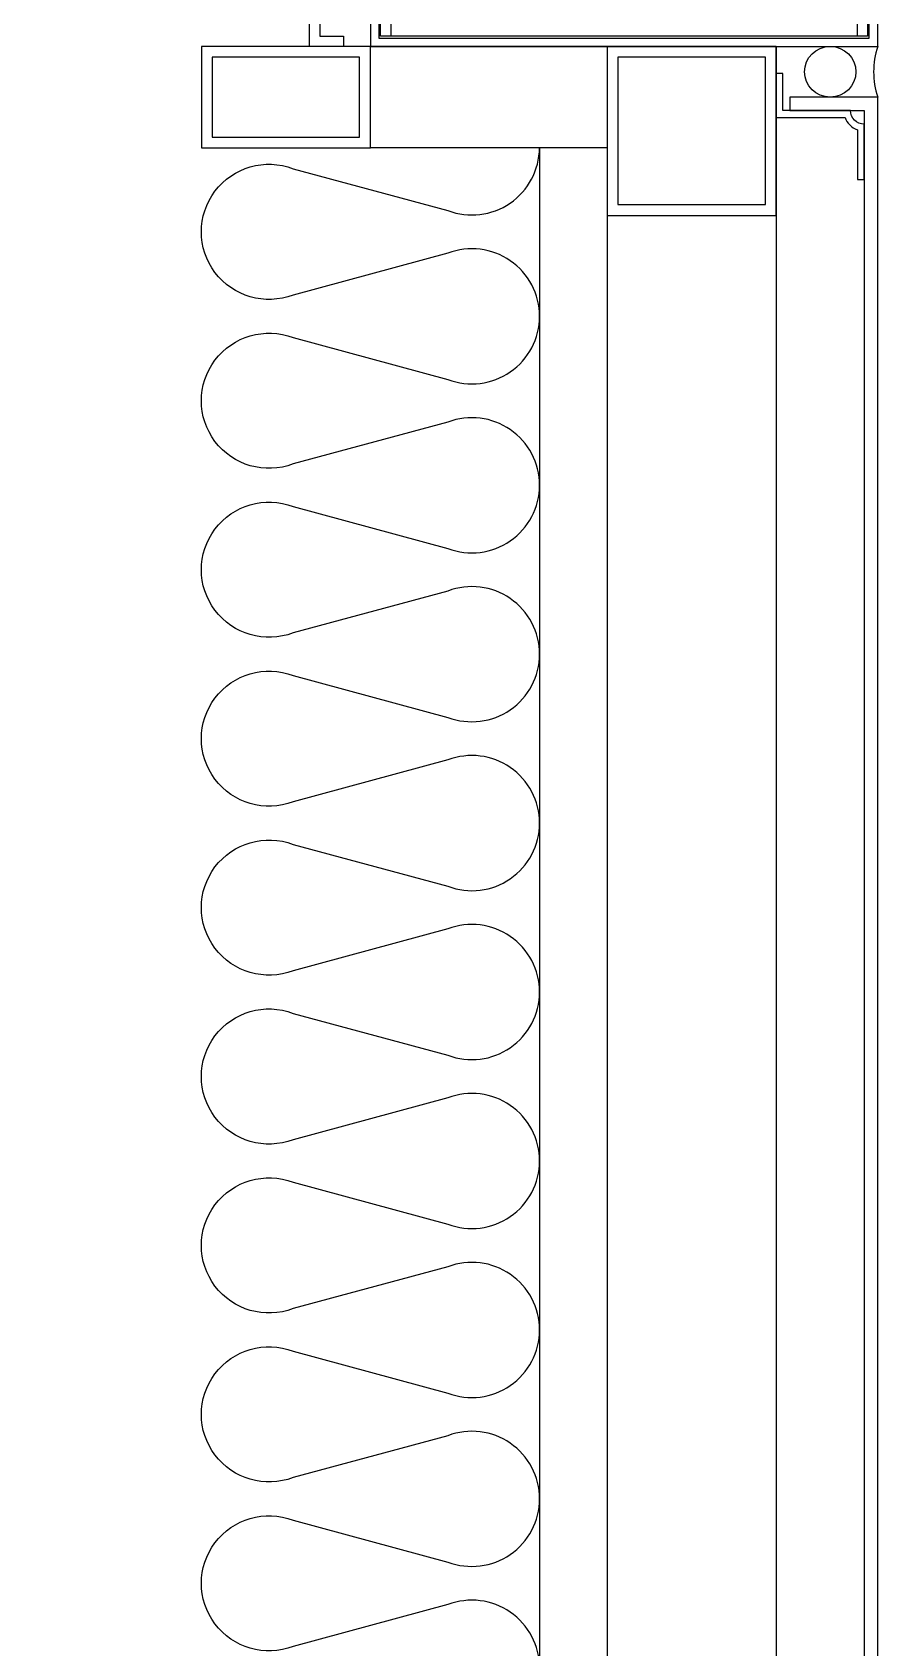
# Model space of a CAD drawing. Header units: millimetres. Extents: x 19868 to 801382, y -4805 to 85279.
# Drawn here: x 159488.2 to 159738.2, y 41840 to 42318.1 of the extents above; entities that cross this region are included whole.
import ezdxf

# ---------------------------------------------------------------- set-up
doc = ezdxf.new("R2010")
doc.units = ezdxf.units.MM
doc.header["$LTSCALE"] = 250
for name, color, linetype in [('0-Sheet', 7, 'Continuous'), ('A-ETC-8', 8, 'Continuous'), ('A-FIN', 6, 'Continuous'), ('INSUL', 8, 'Continuous'), ('ISL', 251, 'Continuous')]:
    doc.layers.add(name, color=color, linetype=linetype)

# ---------------------------------------------------------------- blocks, each defined once
blk = doc.blocks.new('그릴_0.58')
at = {"layer": 'INSUL', "elevation": 0}
for points in [[(0, -0.02), (0, 59.98), (-150, 59.98), (-150, -0.02)], [(-2.5, 2.48), (-2.5, 57.48), (-147.5, 57.48), (-147.5, 2.48)], [(-3, 2.98), (-147, 2.98), (-147, 56.98), (-3, 56.98)], [(-144, 2.98), (-147, 2.98), (-147, 56.98), (-144, 56.98)], [(-3, 2.98), (-6, 2.98), (-6, 56.98), (-3, 56.98)]]:
    blk.add_lwpolyline(points, close=True, dxfattribs=at)
blk = doc.blocks.new('A$Cae507117')
at = {"layer": 'A-ETC-8'}
for points in [[(-50, 0), (-50, -50), (0, -50), (0, 0)], [(-46.8, -3.2), (-46.8, -46.8), (-3.2, -46.8), (-3.2, -3.2)]]:
    blk.add_lwpolyline(points, close=True, dxfattribs=at)
blk = doc.blocks.new('A$C632c858f')
at = {"layer": 'A-ETC-8'}
blk.add_arc((-2.84, 0), 24.04, 341.8248, 18.1752, dxfattribs=at)
blk.add_ellipse((34.03, 0), major_axis=(7.59, 0), ratio=0.987937, dxfattribs=at)
blk = doc.blocks.new('A$C9f9ec502')
at = {"layer": 'A-ETC-8'}
for points in [[(43.01, -20), (43.01, -50), (93.01, -50), (93.01, -20)], [(46.21, -23.2), (46.21, -46.8), (89.81, -46.8), (89.81, -23.2)]]:
    blk.add_lwpolyline(points, close=True, dxfattribs=at)

msp = doc.modelspace()

# ---------------------------------------------------------------- linework, layer by layer
at = {"layer": '0-Sheet', "elevation": 0}
msp.add_lwpolyline([(159503.21, 42328.93), (159488.21, 42328.93), (159488.21, 42343.93), (159573.21, 42343.93), (159573.21, 42316.93), (159580.21, 42316.93), (159580.21, 42313.93), (159570.21, 42313.93), (159570.21, 42340.93), (159491.21, 42340.93), (159491.21, 42331.93), (159503.21, 42331.93)], close=True, dxfattribs=at)
at = {"layer": 'A-ETC-8'}
for p, q in [((159658.21, 42313.93), (159588.21, 42313.93)), ((159658.21, 42313.93), (159658.21, 41158.93)), ((159708.21, 42313.93), (159708.21, 41158.93)), ((159658.21, 42283.93, 0), (159588.21, 42283.93, 0))]:
    msp.add_line(p, q, dxfattribs=at)
msp.add_lwpolyline([(159730.21, 42294.93), (159710.21, 42294.93), (159710.21, 42305.93), (159708.21, 42305.93), (159708.21, 42292.93), (159728.55, 42292.93, 0.226541), (159732.21, 42289.27), (159732.21, 42274.58), (159734.21, 42274.58), (159734.21, 42290.93, -0.414214)], format="xyb", close=True, dxfattribs=at)
at = {"layer": 'A-FIN'}
msp.add_lwpolyline([(159738.21, 41751.43), (159738.21, 42298.93), (159712.21, 42298.93), (159712.21, 42294.93), (159734.21, 42294.93), (159734.21, 41755.43)], dxfattribs=at)
at = {"layer": 'ISL'}
msp.add_line((159638.21, 42283.93), (159638.21, 41208.93), dxfattribs=at)
at = {"layer": 'ISL', "elevation": 0}
msp.add_lwpolyline([(159638.21, 41834.06, 0.524856), (159611.11, 41852.76), (159565.31, 41840.36, -1.449198), (159565.31, 41877.76), (159611.11, 41865.36, 0.524856), (159638.21, 41884.06, 0.524856), (159611.11, 41902.76), (159565.31, 41890.36, -1.449198), (159565.31, 41927.76), (159611.11, 41915.36, 0.524856), (159638.21, 41934.06, 0.524856), (159611.11, 41952.76), (159565.31, 41940.36, -1.449198), (159565.31, 41977.76), (159611.11, 41965.36, 0.524856), (159638.21, 41984.06, 0.524856), (159611.11, 42002.76), (159565.31, 41990.36, -1.449198), (159565.31, 42027.76), (159611.11, 42015.36, 0.524856), (159638.21, 42034.06, 0.524856), (159611.11, 42052.76), (159565.31, 42040.36, -1.449198), (159565.31, 42077.76), (159611.11, 42065.36, 0.524856), (159638.21, 42084.06, 0.524856), (159611.11, 42102.76), (159565.31, 42090.36, -1.449198), (159565.31, 42127.76), (159611.11, 42115.36, 0.524856), (159638.21, 42134.06, 0.524856), (159611.11, 42152.76), (159565.31, 42140.36, -1.449198), (159565.31, 42177.76), (159611.11, 42165.36, 0.524856), (159638.21, 42184.06, 0.524856), (159611.11, 42202.76), (159565.31, 42190.36, -1.449198), (159565.31, 42227.76), (159611.11, 42215.36, 0.524856), (159638.21, 42234.06, 0.524856), (159611.11, 42252.76), (159565.31, 42240.36, -1.449198), (159565.31, 42277.76), (159611.11, 42265.36, 0.522721), (159638.21, 42283.93, 0.522721)], format="xyb", dxfattribs=at)

# ---------------------------------------------------------------- block references
at = {"layer": 'A-ETC-8'}
for name, p in [('그릴_0.58', (159738.21, 42313.95, 0)), ('A$C9f9ec502', (159495.2, 42333.93, 0))]:
    msp.add_blockref(name, p, dxfattribs=at)
at = {"layer": 'A-ETC-8', "rotation": 180}
for name, p in [('A$Cae507117', (159658.21, 42263.93)), ('A$C632c858f', (159758.21, 42306.43))]:
    msp.add_blockref(name, p, dxfattribs=at)

doc.saveas('drawing.dxf')
